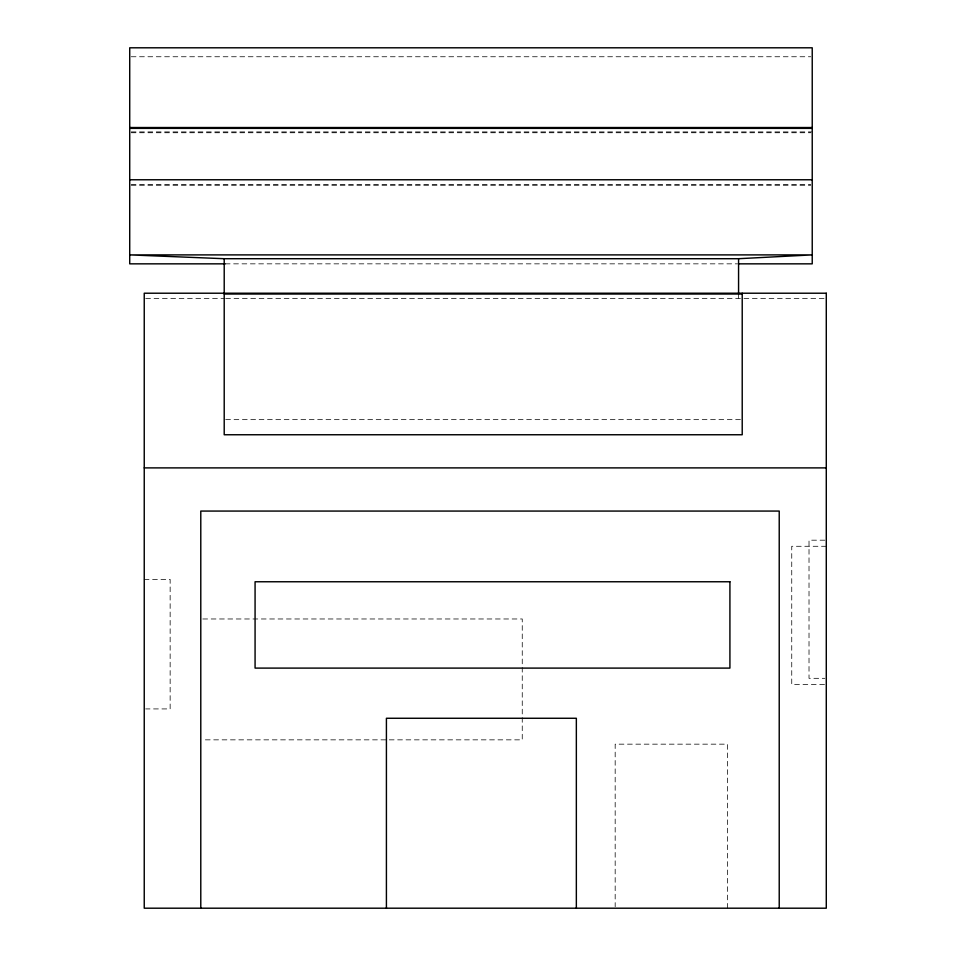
<?xml version="1.0" encoding="UTF-8"?>
<svg xmlns="http://www.w3.org/2000/svg" width="956" height="956" viewBox="0 0 956 956"><rect width="100%" height="100%" fill="white"/><g stroke="black" fill="none" stroke-linecap="round" stroke-linejoin="round"><path stroke-width="0.72" stroke-dasharray="4.78 3.58" d="M131.211 56.751L810.736 56.751M131.211 131.916L812.23 131.916M131.211 132.741L810.736 132.741M131.211 184.448L810.736 184.448M131.211 185.273L810.736 185.273M225.293 263.844L737.554 263.844M145.718 298.356L224.206 298.356M225.7 298.356L826.283 298.356M225.7 419.648L740.721 419.648M824.849 540.188L809.015 540.188L809.015 678.318L824.849 678.318M826.283 546.282L791.747 546.282L791.747 684.412L824.849 684.412M144.237 579.42L170.144 579.42L170.144 708.922L145.682 708.922M202.815 618.974L522.251 618.974L522.251 739.848L202.815 739.848M738.57 293.217L738.57 298.356M727.408 908.2L727.408 744.162L615.174 744.162L615.174 906.706"/><path stroke-width="1.43" d="M738.57 258.706L812.23 254.894L129.717 254.894L224.206 258.706L738.57 258.706L738.57 294.042M129.717 127.53L812.23 127.53M129.717 128.367L812.23 128.367M129.717 179.764L812.23 179.764M225.293 263.844L129.717 263.844L129.717 47.8L812.23 47.8L812.23 263.844L738.57 263.844M224.206 294.018L742.215 294.018M144.237 467.89L826.283 467.89M779.224 908.2L779.224 511.066L200.784 511.066L200.784 908.2M742.215 293.217L742.215 434.753L224.206 434.753L224.206 258.706M576.349 908.2L576.349 718.267L386.415 718.267L386.415 908.2M826.283 293.217L144.237 293.217L144.237 908.2L826.283 908.2L826.283 293.217M729.918 581.762L255.073 581.762L255.073 668.101L729.918 668.101L729.918 581.762"/></g></svg>
